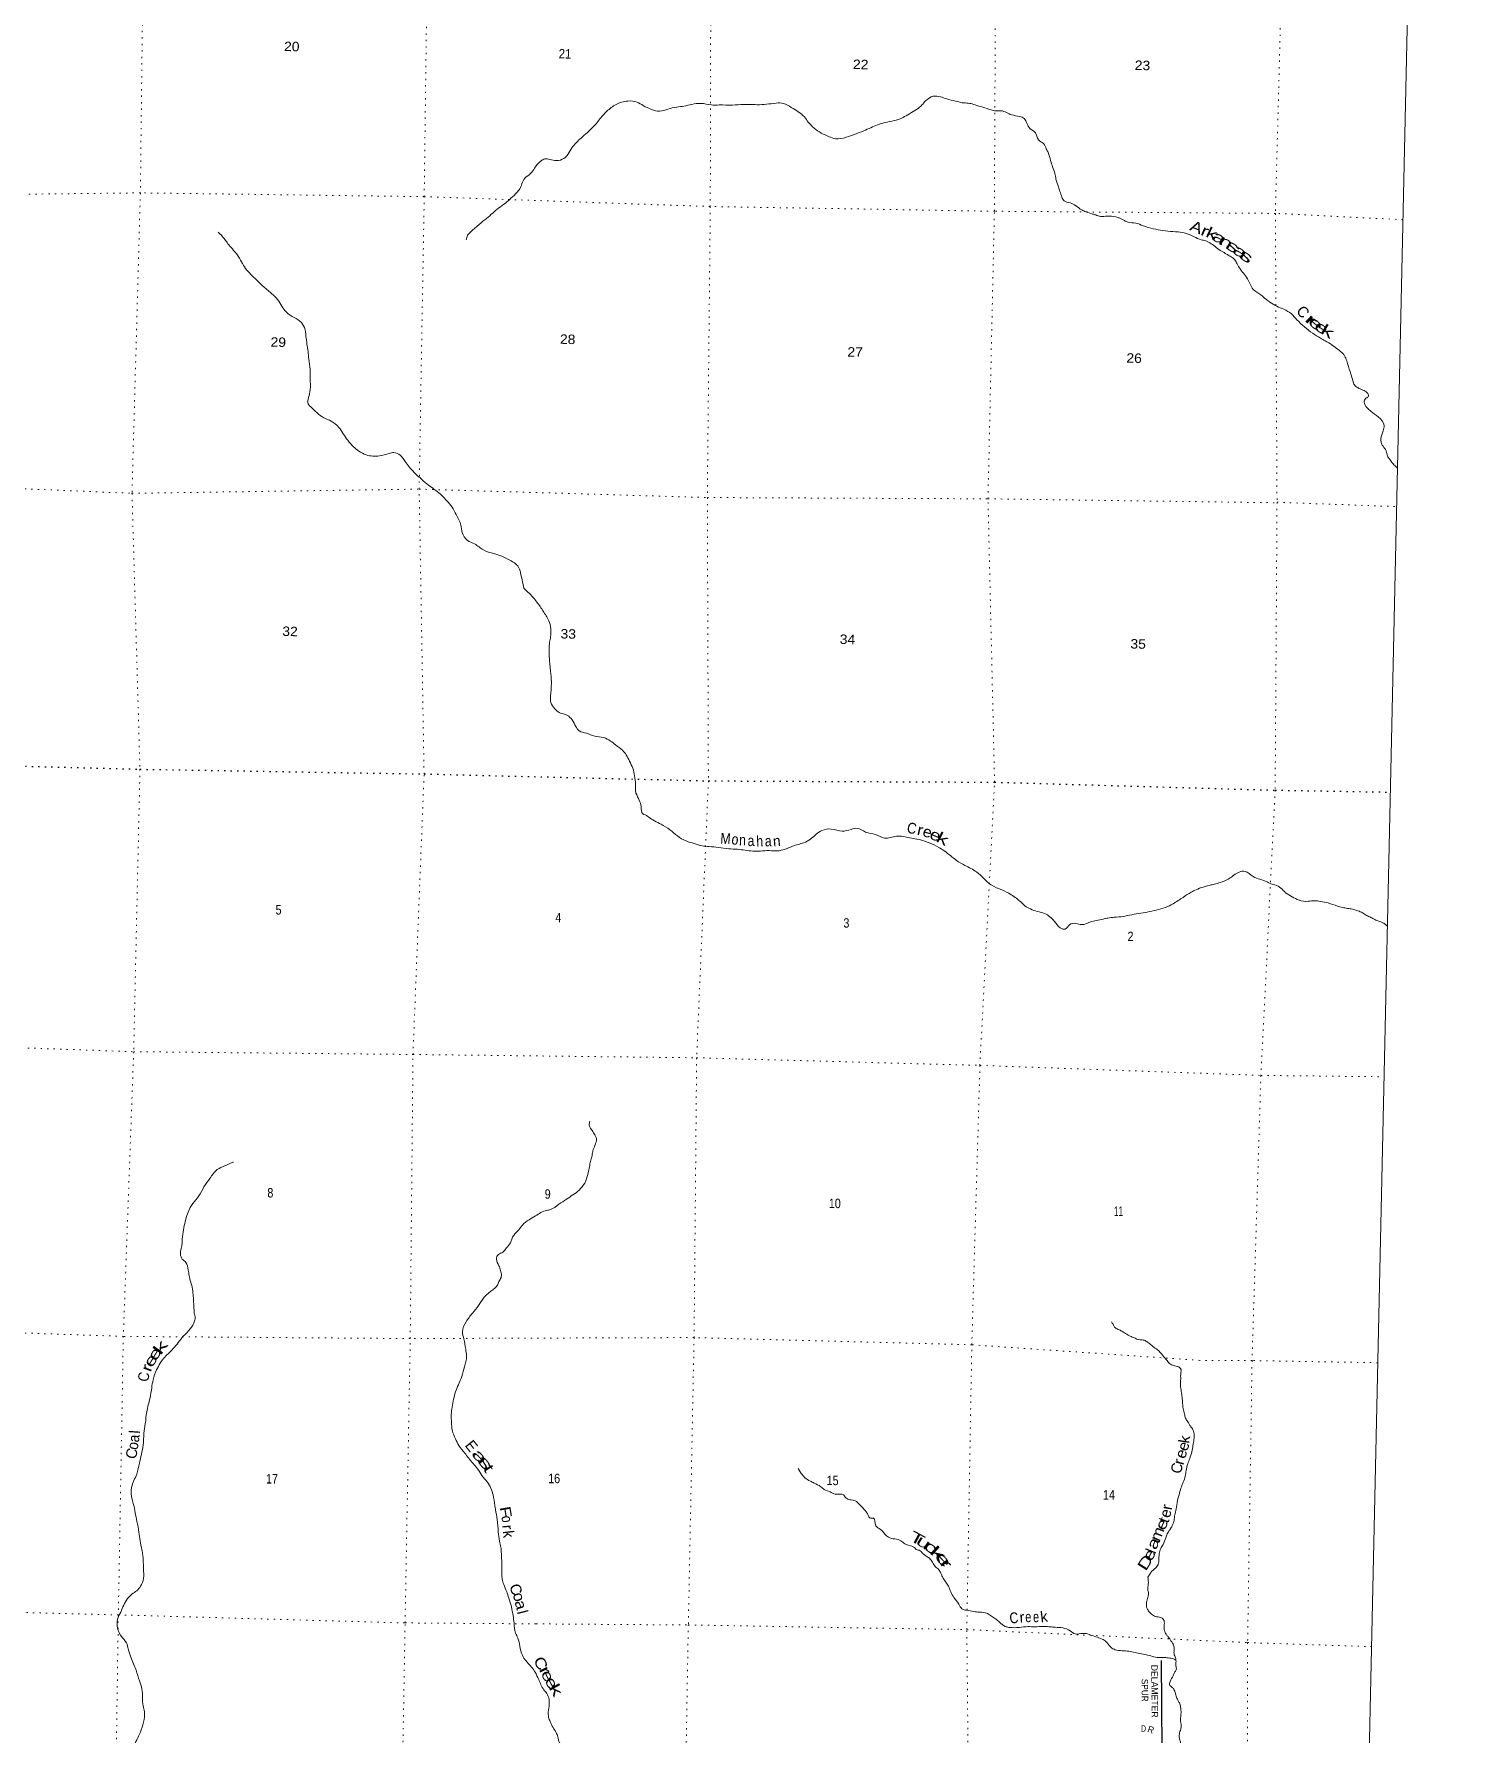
# Model space of a CAD drawing. Header units: feet. Extents: x -762378 to -505285, y -497909 to -353855.
# Drawn here: x -532013 to -505285, y -451188 to -419702 of the extents above; entities that cross this region are included whole.
import ezdxf
from ezdxf.enums import TextEntityAlignment as Align

# ---------------------------------------------------------------- set-up
doc = ezdxf.new("R2010")
doc.units = ezdxf.units.FT
doc.header["$LTSCALE"] = 80
doc.linetypes.add('DOTTED', pattern=[1.5, 0.3, -1.2])
for name, color, linetype in [('27', 7, 'Continuous'), ('30', 7, 'Continuous'), ('41', 7, 'Continuous')]:
    doc.layers.add(name, color=color, linetype=linetype)
for name, color, linetype, lineweight in [('29', 7, 'Continuous', 25), ('39', 7, 'Continuous', 13), ('4', 7, 'Continuous', 13), ('6', 7, 'DOTTED', 25), ('7', 7, 'DOTTED', 13)]:
    doc.layers.add(name, color=color, linetype=linetype, lineweight=lineweight)

msp = doc.modelspace()

# ---------------------------------------------------------------- linework, layer by layer
at = {"layer": '29'}
msp.add_line((-511117.65, -451469.52), (-511130.59, -449826.47), dxfattribs=at)
at = {"layer": '39'}
for points in [[(-524008.99, -423515.63), (-523980.64, -423430.06), (-523881.76, -423330.28), (-523801.71, -423260.12), (-523662.23, -423141.33), (-523543.32, -423042.07), (-523434.58, -422948.57), (-523307.77, -422853.53), (-523207.36, -422771.86), (-523094.19, -422662.41), (-523028.05, -422587.87), (-522985.68, -422502.67), (-522940.77, -422397.46), (-522840.15, -422307.76), (-522755.34, -422209.61), (-522696.89, -422122.82), (-522624.91, -422054.46), (-522553.68, -422014.17), (-522457.81, -422026.71), (-522334.12, -422048.02), (-522196.69, -422005.45), (-522122.54, -421931.12), (-522051.21, -421812.55), (-521976.63, -421722.17), (-521820.38, -421575.71), (-521618.87, -421386.28), (-521479.89, -421211.28), (-521401.63, -421133.04), (-521231.89, -421007.01), (-521013.75, -420944.47), (-520843.89, -420962.97), (-520727.39, -421028.25), (-520574.95, -421098.48), (-520425.54, -421132.5), (-520272.19, -421094.37), (-520106.83, -421056.54), (-519974.05, -421037.94), (-519826.87, -421005.66), (-519664.05, -420987.85), (-519466.36, -421015.1), (-519322.1, -421016.87), (-519075.59, -421017.31), (-518866.91, -421008.72), (-518778.68, -421007.02), (-518616.45, -421011.27), (-518447.89, -421003.64), (-518264.93, -420982.33), (-518128.79, -420987.91), (-517986.47, -421061.89), (-517858.33, -421141.52), (-517744.69, -421238.84), (-517671.06, -421333.1), (-517561.92, -421448.36), (-517431.99, -421536.07), (-517285.5, -421604.14), (-517170.25, -421641.28), (-516967.1, -421614.49), (-516817.38, -421562.2), (-516641.2, -421494.56), (-516387.72, -421384.77), (-516292.72, -421355.14), (-516123.3, -421315.42), (-515967.84, -421273.32), (-515860.13, -421217.93), (-515729.74, -421139.05), (-515609.36, -421059.9), (-515551.61, -420999.19), (-515479.47, -420924.8), (-515361.36, -420855.63), (-515223.33, -420865.27), (-515108.13, -420904.42), (-514946.87, -420944.77), (-514819.39, -420974.21), (-514709.39, -420983.11), (-514611.79, -421005.74), (-514482.63, -421047.26), (-514313.62, -421097.85), (-514184.08, -421125.33), (-514101.86, -421123.47), (-513998.57, -421158.29), (-513907.47, -421198.81), (-513759.95, -421228.77), (-513672.85, -421269.19), (-513617.3, -421364.99), (-513567.54, -421452.6), (-513465.44, -421531.55), (-513406.8, -421661.55), (-513316.44, -421730.16), (-513263, -421829.91), (-513228.73, -421897.05), (-513182.59, -422044.79), (-513145.65, -422162.18), (-513104.93, -422287.7), (-513083.59, -422388.62), (-513039.39, -422534.3), (-513009.56, -422617.38), (-512976.41, -422726.64)], [(-512976.41, -422726.64), (-512934.02, -422789.98), (-512816.87, -422831.18), (-512714.07, -422884.06), (-512605.91, -422961.16), (-512530.66, -422995.24), (-512405.5, -423036.66), (-512347.85, -423054.23), (-512256.42, -423082.72), (-512139.99, -423075.73), (-511974.02, -423090.11), (-511912.42, -423109.79), (-511817.52, -423158.44), (-511748.17, -423188.36), (-511604.34, -423206.18), (-511469.33, -423253.87), (-511369.95, -423284.58), (-511190.77, -423329.41), (-511013.05, -423354.14), (-510823.05, -423369.15), (-510671.48, -423397.21), (-510522.77, -423457.31), (-510393.99, -423512.87), (-510306.35, -423533.23), (-510211.55, -423585.89), (-510014.88, -423725.53), (-509926.1, -423778.04), (-509857.07, -423819.99), (-509784.26, -423870.07), (-509738.02, -423939.53), (-509692.27, -424027.04), (-509535.48, -424233.88), (-509430.54, -424431.33), (-509290.92, -424531.34), (-509187.09, -424620.37), (-509120.23, -424668.29), (-508995.99, -424743.8), (-508861.25, -424801.53), (-508723.26, -424887.44), (-508619.91, -424994.52), (-508483.15, -425126.57), (-508328, -425245.05), (-508186.11, -425335.08), (-508097.27, -425385.58), (-507969.08, -425463.2), (-507857.12, -425548.43), (-507770.88, -425620.95), (-507681.7, -425807.95), (-507620.83, -426004.25), (-507584, -426125.65), (-507554.01, -426202.71), (-507495.21, -426252.43), (-507398.2, -426297.12), (-507321.38, -426347.31), (-507296.96, -426408.16), (-507342.16, -426449.13), (-507376.09, -426518.5), (-507320.86, -426626.33), (-507246.47, -426692.51), (-507114.92, -426794.31), (-507002.9, -426951.81), (-507023.56, -427049.62), (-507063.82, -427205.13), (-507040.74, -427316.14), (-506978.86, -427400.06), (-506951.45, -427499.13), (-506913.17, -427566.37), (-506839.65, -427664.65), (-506777.12, -427724.49), (-506758.87, -427744.23)], [(-528600.88, -423371.3), (-528524.82, -423449.57), (-528404.73, -423605.26), (-528315.35, -423709.98), (-528209.01, -423855.28), (-528134.4, -423987.7), (-527945.83, -424205.41), (-527836.42, -424310.65), (-527677.91, -424453.3), (-527529.19, -424587.67), (-527438.39, -424714.5), (-527367.2, -424824.75), (-527233.8, -424932.62), (-527087.85, -425020.75), (-527002.85, -425139.4), (-526975.17, -425302.71), (-526956.96, -425445.71), (-526936.53, -425580.73), (-526924.33, -425723.56), (-526899.3, -425910.9), (-526895.37, -426137.82), (-526902.59, -426332.34), (-526936.35, -426469.95), (-526932.6, -426554.36), (-526889.83, -426603.65), (-526774.57, -426715.06), (-526644.81, -426808.79), (-526508.28, -426874.59), (-526367.04, -426988.69), (-526284.04, -427107.28), (-526201.09, -427227.88), (-526096.06, -427347.06), (-525996.01, -427427.96), (-525861.6, -427497.72), (-525739.91, -427518.97), (-525615.57, -427516.21), (-525436.02, -427472.73), (-525345.36, -427455.03), (-525230.38, -427502.2), (-525137.42, -427623.07), (-525065.79, -427717.28), (-524868.78, -427919.15), (-524735.6, -428035.04), (-524625.54, -428116.21), (-524572.48, -428155.74), (-524456.79, -428251.1), (-524369.14, -428345.73), (-524268.12, -428464.8), (-524191.66, -428603.3), (-524106.71, -428798.22), (-524080.38, -428937.41), (-523982, -429080.49), (-523853.49, -429146.08), (-523688.15, -429258.81), (-523493.49, -429324.12), (-523346.52, -429374.14), (-523148.82, -429475.66), (-523031.55, -429587.13), (-522994.83, -429712.54), (-522964.34, -429845.82), (-522937.42, -429962.95), (-522865.25, -430037.1), (-522765.8, -430140.06), (-522638.03, -430308.01), (-522528.33, -430477.48), (-522476.68, -430569.16), (-522440.55, -430716.64), (-522444.59, -430867.08), (-522463.36, -430968.96), (-522470.87, -431099.23), (-522467.54, -431273.95), (-522456.48, -431384.64), (-522444.01, -431517.45), (-522434.53, -431612.04), (-522430.93, -431776.73), (-522435.25, -431862.93), (-522446.22, -431973.04), (-522439.12, -432081.62), (-522368.13, -432199.9), (-522283.84, -432270.36), (-522132.92, -432322.48), (-522046.94, -432405.03), (-521976.02, -432525.31), (-521916.08, -432607.17), (-521781.02, -432652.86), (-521628.2, -432709.05), (-521464.5, -432733.41), (-521335.93, -432797), (-521241.57, -432865.71), (-521114.08, -432969.41), (-521044.19, -433053.54), (-520981.21, -433171.61), (-520922.57, -433301.61), (-520888.29, -433443.02), (-520870.35, -433596.04), (-520874.94, -433692.27), (-520864.75, -433760.78)], [(-520864.75, -433760.78), (-520802.21, -433894.9), (-520765.17, -434008.28), (-520734.83, -434147.57), (-520715.02, -434156.12), (-520624.18, -434206.67), (-520521.81, -434275.59), (-520399.2, -434337.02), (-520235.6, -434439.66), (-520094.35, -434553.76), (-519934.55, -434648.27), (-519783.51, -434696.38), (-519638.33, -434738.32), (-519504.41, -434751.87), (-519334.43, -434766.35), (-519144.24, -434792), (-518980.63, -434801.71), (-518697.98, -434835.34), (-518558.62, -434834.84), (-518398.07, -434827), (-518213.7, -434827.82), (-518064.25, -434785.56), (-517861.86, -434712.58), (-517752.8, -434681.31), (-517632.74, -434614.2), (-517524.06, -434522.71), (-517418.03, -434455.23), (-517244.92, -434427.65), (-517045.5, -434464.98), (-516880.35, -434435.19), (-516763.54, -434414.16), (-516609.04, -434482.44), (-516425.91, -434529.38), (-516259.34, -434595.97), (-516039.89, -434559.57), (-515853.95, -434576.48), (-515594.82, -434629.43), (-515429.93, -434683.93), (-515253.78, -434766.83), (-515155.25, -434829.63), (-514923.54, -435008.32), (-514769.69, -435100.67), (-514554.5, -435222.72), (-514423.33, -435338.57), (-514274.5, -435468.92), (-514086.33, -435552.13), (-513916.4, -435642.9), (-513817.98, -435709.71), (-513737.64, -435778.05), (-513661.42, -435850.3), (-513558.72, -435907.19), (-513429.72, -435954.72), (-513294.39, -435990.38), (-513195.91, -436055.19), (-513109.94, -436137.73), (-513004.97, -436258.91), (-512913.32, -436279.37), (-512833, -436199.18), (-512714.13, -436176.2), (-512610.47, -436196.98), (-512444.78, -436147.12), (-512333.82, -436119.92), (-512210.94, -436097.04), (-512122.17, -436075.28), (-512003.57, -436062.32), (-511840.75, -436044.51), (-511721.88, -436021.53), (-511548.72, -435991.94), (-511393.64, -435963.88), (-511226.33, -435928.12), (-511054.63, -435878.42), (-510914.49, -435809.83), (-510730.95, -435692.19), (-510580.05, -435595.78), (-510488.68, -435552), (-510357.04, -435501.25), (-510209.7, -435462.96), (-510122.99, -435443.15), (-510007.75, -435406.02), (-509859.5, -435333.63), (-509763.48, -435265.89), (-509661.88, -435214.35), (-509581.66, -435212.44), (-509433.82, -435304.63), (-509174.03, -435407.78), (-509130.56, -435431), (-509031.11, -435459.7), (-508916.56, -435522.92), (-508830.65, -435607.47), (-508708.41, -435682.93), (-508581.79, -435744.46), (-508409.97, -435765.01), (-508297.44, -435753.91), (-508185.6, -435768.88), (-508040.04, -435796.78), (-507871.19, -435853.39), (-507777.65, -435877.92)], [(-507777.65, -435877.92), (-507684, -435898.44), (-507592.14, -435910.88), (-507512.67, -435937.05), (-507427.3, -435967.39), (-507348.43, -436015.62), (-507273.29, -436053.72), (-507192.2, -436093.98), (-507123.01, -436129.91), (-507051.5, -436153.87), (-507013.88, -436170.91), (-506984.37, -436191.76), (-506960.93, -436214.45), (-506945.19, -436227.33)], [(-521808.25, -440984.33), (-521753.82, -440823.16), (-521728.83, -440713.42), (-521719.25, -440655.46), (-521696.59, -440557.7), (-521674.41, -440477.99), (-521671.65, -440449.96), (-521653.31, -440364.12), (-521612.4, -440258.81), (-521593.74, -440160.94), (-521639.44, -440071.43), (-521689.41, -439991.83), (-521729.32, -439910.5), (-521715.42, -439840.61)], [(-530169.5, -451441.51), (-530163.55, -451420.12), (-530110.14, -451297.07), (-530042.18, -451154.32), (-529985.15, -450971.15), (-529967.85, -450774.89), (-529993.04, -450667.84), (-530003.02, -450517.04), (-530012.73, -450356.2), (-530058.71, -450202.44), (-530121.64, -450008.1), (-530217.38, -449766.73), (-530267.36, -449612.86), (-530302.35, -449497.53), (-530393.52, -449384.75), (-530463.43, -449226.35), (-530465.02, -449061.71), (-530407.39, -448930.74), (-530349.76, -448799.77), (-530278.43, -448681.2), (-530198, -448596.99), (-530110.16, -448535.06), (-530039.75, -448450.59), (-529983.74, -448305.53), (-529984.96, -448126.85), (-529996.31, -447877.65), (-530015.54, -447772.77), (-530045.17, -447607.4), (-530069.01, -447450.21), (-530105.79, -447252.53), (-530139.43, -447087.05), (-530167.55, -446939.79), (-530193.11, -446846.78), (-530205.05, -446619.65), (-530110.25, -446373.23), (-530060.8, -446173.8), (-529991.67, -445838.39), (-529975.62, -445613.99), (-529950.97, -445442.01), (-529925.01, -445221.89), (-529863.99, -444964.55), (-529832.95, -444778.69), (-529806.82, -444626.82), (-529741.73, -444441.85), (-529589.11, -444206.98), (-529432.59, -444050.5), (-529248.09, -443822.49), (-529118.14, -443685.38), (-529037.99, -443536.93), (-529026.15, -443469), (-529040.66, -443412.41), (-529048.52, -443331.92), (-529055.47, -443217.32), (-529060.57, -443108.79), (-529068.11, -443016.26), (-529092.54, -442881.14), (-529125.36, -442759.84), (-529137.88, -442703.31), (-529155, -442594.47), (-529199.35, -442454.8), (-529265.78, -442390.84), (-529301.46, -442301.58), (-529269.77, -442091.65), (-529268.64, -442049.53), (-529262.53, -441971.4), (-529201.9, -441653.84), (-529158.23, -441520.49), (-529069.81, -441362.23), (-528959.83, -441222.59), (-528865.07, -441052.45), (-528754.67, -440896.76), (-528620.07, -440735.69), (-528473.76, -440661.24), (-528370.32, -440615.77), (-528315.66, -440595.13)], [(-521894.5, -451887.57), (-521926.78, -451820.48), (-521976.53, -451732.87), (-522041.99, -451632.8), (-522082.55, -451575.53), (-522155.8, -451467.23), (-522216.7, -451421.47), (-522278.96, -451351.6), (-522312, -451238.32), (-522341.89, -451157.25), (-522399.61, -451067.42), (-522452.78, -450957.63), (-522480.67, -450876.61), (-522488.15, -450782.08), (-522470.15, -450634.01), (-522473.9, -450549.61), (-522513.05, -450440.19), (-522569.25, -450368.46), (-522622.9, -450276.73), (-522664.38, -450179.29), (-522732.88, -450043.01), (-522796.49, -449949.01), (-522905.53, -449829.74), (-522964.98, -449729.82), (-523014.59, -449561.92), (-523050.66, -449412.44), (-523092.25, -449319.01), (-523121.29, -449131.58), (-523139.76, -448998.61), (-523171.4, -448833.19), (-523219.17, -448671.36), (-523258.05, -448551.91), (-523312.58, -448418), (-523339.93, -448316.92), (-523346.4, -448110), (-523348.75, -447973.45), (-523358.51, -447814.62), (-523364.26, -447730.16), (-523391.34, -447619.05), (-523412.75, -447445.87), (-523434.6, -447214.46), (-523463.85, -447035.05), (-523477.72, -446954.39), (-523510.61, -446760.83), (-523551.33, -446635.31), (-523622.31, -446517.03), (-523717.44, -446402.14), (-523796.27, -446277.63), (-523879.75, -446177.09), (-523967.19, -446074.43), (-524032.97, -445986.4), (-524143.42, -445845), (-524206.18, -445718.91), (-524264.39, -445572.86), (-524280.22, -445415.88), (-524284.35, -445271.25), (-524268.72, -445137.17), (-524240.6, -444985.35), (-524204.95, -444851.8), (-524153.38, -444722.68), (-524086.98, -444563.84), (-524038.18, -444388.47), (-524000.75, -444188.73), (-524017.28, -444057.82), (-524052.27, -443868.22), (-524076.81, -443737.11), (-524009.72, -443552.19), (-523891.25, -443394.71), (-523779.16, -443251.11), (-523689.43, -443118.98), (-523619.29, -443044.54), (-523565.98, -442999.76), (-523500.54, -442951.3), (-523432.45, -442878.81), (-523400.47, -442807.39), (-523362.32, -442730.1), (-523355.4, -442696.16), (-523372.95, -442603.37), (-523402.68, -442516.27), (-523447.46, -442392.66), (-523411.15, -442309.3), (-523327.69, -442261.31), (-523265.66, -442190.67), (-523188.81, -442090.31), (-523162.95, -442022.74), (-523127.02, -441953.43), (-523034.03, -441849.48), (-522965.57, -441762.95), (-522842.65, -441663.8), (-522726.5, -441592.57), (-522515.29, -441489.71), (-522448.77, -441475.39), (-522289.8, -441377.19), (-522149.02, -441284.52), (-522032.6, -441203.27), (-521918.07, -441117.95), (-521808.25, -440984.33)], [(-510747.01, -444951.31), (-510762.19, -444844.52), (-510777.03, -444725.71), (-510774.02, -444613.38), (-510771.11, -444505.06), (-510767.33, -444438.92), (-510790.45, -444404.19), (-510883.67, -444367.63), (-510965.03, -444337.4), (-511027.35, -444269.52), (-511105.04, -444177.16), (-511204.38, -444070.18), (-511286.99, -444011.82), (-511316.39, -443986.96), (-511387.04, -443930.91), (-511450.22, -443895.13), (-511524.21, -443889.18), (-511649.32, -443845.76), (-511692.89, -443826.55), (-511797.54, -443767.61), (-511862.66, -443729.77), (-511931.85, -443693.84), (-511996.92, -443654), (-512027.51, -443599), (-512056.42, -443556.09)], [(-510652.89, -452121.73), (-510682.45, -452102.9), (-510723.75, -452073.71), (-510766.79, -452034.45), (-510820.56, -451946.73), (-510838.7, -451876), (-510849.32, -451823.53), (-510863.3, -451746.89), (-510841.33, -451675.2), (-510802.58, -451575.85), (-510785.76, -451471.91), (-510780.05, -451333.56), (-510798.3, -451266.84), (-510798.25, -451190.57), (-510773.75, -451098.88), (-510765.85, -451028.83), (-510777.24, -450930.17), (-510770.91, -450844.03), (-510768.22, -450743.73), (-510774.67, -450685.35), (-510798.72, -450610.46), (-510825.52, -450563.59), (-510842.57, -450527.01), (-510870.41, -450443.98), (-510885.09, -450393.42), (-510902.2, -450358.84), (-510943.13, -450315.62), (-510972.41, -450286.75), (-510970.53, -450216.55), (-510913.54, -450109.65), (-510887.84, -450048.09), (-510856.51, -450000.74), (-510862.53, -449926.31), (-510860.21, -449840.06), (-510870.5, -449775.56), (-510896.55, -449700.61), (-510893.91, -449602.32), (-510915.9, -449525.47), (-510967.72, -449439.81), (-511010.27, -449382.49), (-511045.19, -449339.42), (-511075.52, -449274.39), (-511081.16, -449185.93), (-511082.52, -449087.53), (-511166.92, -449021.09), (-511219, -449019.73), (-511296.09, -448979.57), (-511354.83, -448927.85), (-511397.17, -448862.51), (-511409.84, -448812), (-511399.62, -448729.97), (-511374.95, -448632.26), (-511369.44, -448576.2), (-511383.84, -448515.6), (-511382.55, -448467.46), (-511375.3, -448421.48), (-511373.58, -448357.3), (-511379.76, -448288.89), (-511379.65, -448284.87), (-511358.5, -448243.28), (-511312.71, -448180.24), (-511267.46, -448137.27), (-511218.05, -448088.38), (-511179.57, -447999.06), (-511177.69, -447928.85), (-511169.47, -447846.77), (-511142.96, -447755.13), (-511100.75, -447675.95), (-511051.35, -447552.79), (-511021.37, -447481.31), (-510971.15, -447402.34), (-510929.1, -447329.17), (-510896.31, -447227.66), (-510883.71, -447131.64), (-510860.67, -447019.83), (-510832.48, -446866.01), (-510794.61, -446724.49), (-510761.45, -446608.93), (-510725.08, -446523.57), (-510690.08, -446414.09), (-510673.2, -446308.15), (-510641.77, -446182.51), (-510607.09, -446085.06), (-510567.7, -445961.65), (-510546.44, -445841.77), (-510529.57, -445735.82), (-510526.6, -445625.5), (-510543.02, -445564.85), (-510577.5, -445505.74), (-510593.04, -445487.27), (-510623.8, -445438.29), (-510640.96, -445405.72), (-510683.3, -445340.38), (-510703.29, -445263.58), (-510730.58, -445160.49), (-510738.07, -445065.96), (-510747.01, -444951.31)], [(-510861.83, -449821.7), (-510909.15, -449796.63), (-511002.85, -449778.11), (-511100.89, -449771.53), (-511242.98, -449763.8), (-511354.44, -449734.78), (-511499.84, -449700.87), (-511619.42, -449675.66), (-511737.16, -449656.51), (-511857.11, -449645.34), (-511986.92, -449627.89), (-512065.85, -449581.67), (-512155.29, -449478.96), (-512230.11, -449428.83), (-512345.25, -449387.67), (-512468.35, -449344.31), (-512588.09, -449325.11), (-512728.61, -449333.48), (-512821.29, -449276.85), (-512958.14, -449223.09), (-513096.12, -449211.44), (-513186.09, -449203.07), (-513310.16, -449195.8), (-513478.67, -449201.43), (-513606.9, -449200.08), (-513759.6, -449214.14), (-513957.99, -449212.96), (-514025.66, -449195.13), (-514131.77, -449116.08), (-514202.31, -449056.02), (-514279.18, -449007.84), (-514354, -448957.7), (-514501.62, -448931.76), (-514609.5, -448918.9), (-514733.14, -448895.59), (-514824.63, -448869.1), (-514882.5, -448785.29), (-514973.41, -448662.47), (-515032.69, -448556.54), (-515075.91, -448449.03), (-515172.17, -448301.98), (-515217.76, -448208.45), (-515252.2, -448147.33), (-515322.69, -448085.27), (-515370.71, -448007.74), (-515428.81, -447931.95), (-515544.82, -447848.62), (-515619.26, -447784.44), (-515657.15, -447777.43), (-515714, -447729.77), (-515882.62, -447665.14), (-515955.27, -447609.04), (-516186.04, -447544.79), (-516252.63, -447486.84), (-516332.43, -447398.44), (-516420.79, -447329.88), (-516465.19, -447192.22), (-516517.27, -447190.86), (-516567.56, -447123.3), (-516604.06, -447064.14), (-516625.44, -447039.49), (-516683.86, -446975.73), (-516848.97, -446854.99), (-516900.94, -446849.61), (-516976.13, -446813.52), (-517020.75, -446758.16), (-517174.75, -446746.09), (-517267.81, -446703.51), (-517376.89, -446660.51), (-517437.63, -446608.74), (-517564.09, -446541.19), (-517633.27, -446505.26), (-517739.65, -446436.23), (-517780.47, -446389), (-517859.52, -446272.51)]]:
    msp.add_spline(points, degree=3, dxfattribs=at)
at = {"layer": '4'}
msp.add_lwpolyline([(-757851.71, -353854.74), (-726285.32, -354875.48), (-694717.56, -355852.8), (-663148.48, -356786.69), (-631578.15, -357677.16), (-600006.62, -358524.19), (-568433.95, -359327.81), (-536860.21, -360087.99), (-505285.47, -360804.75), (-508303.39, -497908.54), (-540066.74, -497187.5), (-571829.06, -496422.78), (-603590.3, -495614.36), (-635350.39, -494762.27)], dxfattribs=at)
at = {"layer": '6'}
msp.add_lwpolyline([(-538568.88, -433144.54), (-535291.91, -433182.25), (-530050.45, -433319.51), (-524787.61, -433407.14), (-519521.85, -433535), (-514221.24, -433559.4), (-509024.16, -433707.53), (-506890.98, -433743.23)], dxfattribs=at)
at = {"layer": '7'}
msp.add_line((-508989.25, -428375.13), (-506774.59, -428455.14), dxfattribs=at)
for points in [[(-525187.04, -451820.84), (-525139.56, -449130.91), (-525044.28, -443864.32), (-524993.22, -438602.6), (-524787.61, -433407.14), (-524878.49, -428131.67), (-524785.18, -422714.48), (-524717.24, -417421.08), (-524627.75, -412146.31), (-524608.11, -406785.4), (-524581.54, -406110.52)], [(-519233.16, -406231.88), (-519219.46, -406964.66), (-519354.62, -412298.45), (-519474.91, -417600.51), (-519486.82, -422897.39), (-519541.32, -428287.49), (-519521.85, -433535), (-519739.7, -438663.9), (-519786.6, -443845.44), (-519893.19, -449159.91), (-519943.19, -451939.74)], [(-514707.94, -452057.25), (-514734.77, -449254.85), (-514643.28, -443980.13), (-514492.34, -438805.32), (-514221.24, -433559.4), (-514342.91, -428311.21), (-514224.7, -422985.05), (-514199.4, -417738.66), (-514027.7, -412387.76), (-513941.18, -407149.04), (-513942.92, -406350.7)], [(-508577.4, -406471.87), (-508570.47, -407175.27), (-508747.92, -412441.72), (-508881.62, -417795.62), (-509020, -423024.95), (-508989.25, -428375.13), (-509024.16, -433707.53), (-509288.22, -438989.78)], [(-529765.64, -406806.91), (-529903.57, -412168.73), (-529980.88, -417363.53), (-530042.49, -422645.05), (-530197.87, -428209.15), (-530050.45, -433319.51), (-530166.84, -438551.42), (-530358.48, -443823.52), (-530450.85, -448981.79), (-530491.62, -451699.34)], [(-506657.62, -423141.11), (-509020, -423024.95), (-514217.98, -422985.18), (-519486.82, -422897.39), (-524785.18, -422714.48), (-530042.49, -422645.05), (-535235.1, -422703.78), (-538323.93, -422670.99)], [(-538445.23, -427857.61), (-535180.87, -428000.38), (-530197.87, -428209.15), (-524878.49, -428131.67), (-519541.32, -428287.49), (-514342.91, -428311.21), (-508989.49, -428384.13)], [(-538689.56, -438304.08), (-535367.04, -438370.11), (-530166.84, -438551.42), (-524993.22, -438602.6), (-519739.7, -438663.9), (-514492.34, -438805.32), (-509288.22, -438989.78), (-507007.04, -439015.93)], [(-509288.22, -438989.78), (-509452.08, -444272.64), (-509534.16, -449495.41), (-509539.84, -452172.1)], [(-507123.61, -444311.52), (-509452.08, -444272.64), (-510420, -444267.36), (-514643.28, -443980.13), (-519786.6, -443845.44), (-525044.28, -443864.32), (-530358.48, -443823.52), (-535460.66, -443649.76), (-538810.42, -443472.03)], [(-538931.3, -448640.26), (-535631.32, -448850.14), (-530450.85, -448981.79), (-525139.56, -449130.91), (-522709.9, -449148.51)], [(-522709.9, -449148.51), (-519893.43, -449168.91), (-514734.77, -449254.85), (-509534.16, -449495.41), (-507239.37, -449569.84)]]:
    msp.add_lwpolyline(points, dxfattribs=at)

# ---------------------------------------------------------------- texts
at = {"layer": '27', "width": 0.65}
msp.add_text('D', height=120, rotation=358.438, dxfattribs=at).set_placement((-511510.77, -451144.59))
at = {"layer": '27'}
msp.add_text('R', height=120, rotation=340.12, dxfattribs=at).set_placement((-511399.92, -451144.23))
at = {"layer": '30'}
msp.add_text('DELAMETER', height=120, rotation=270.451, dxfattribs=at).set_placement((-511319.14, -449905.62))
at = {"layer": '30', "width": 0.95}
msp.add_text('SPUR', height=120, rotation=270.451, dxfattribs=at).set_placement((-511498.32, -450167.2))
at = {"layer": '41'}
for s, rotation, width, p in [('A', 337.258, 1.25, (-510519.12, -423372.1)), ('r', 336.702, 1.45, (-510361.11, -423438.98)), ('k', 334.784, 1.5, (-510236.82, -423488.34)), ('a', 330.934, 1.55, (-510111.07, -423559.07)), ('n', 328.317, 1.65, (-509984.77, -423640.89)), ('s', 329.412, 1.75, (-509858.51, -423720.73)), ('a', 324.291, 1.75, (-509727.04, -423814.62)), ('s', 325.139, 1.9, (-509615.97, -423896.23)), ('r', 316.651, 2.2, (-508422.04, -425067.11)), ('e', 320.584, 1.8, (-508331.13, -425139.53)), ('e', 324.681, 1.65, (-508219.76, -425220.63)), ('k', 328.503, 1.75, (-508104.89, -425292.56)), ('M', 356.34, 0.85, (-519210.35, -434702.09)), ('C', 349.773, 0.9, (-515771.29, -434510.11)), ('r', 347.128, 1.15, (-515619.36, -434540.58)), ('e', 343.425, 1.1, (-515491.8, -434575.28)), ('e', 336.748, 1.3, (-515354.63, -434630.78)), ('k', 332.846, 1.6, (-515227.6, -434695.07)), ('o', 352.75, 0.85, (-519039.43, -434716.01)), ('n', 357.68, 0.85, (-518893.04, -434729.43)), ('a', 1.998, 0.85, (-518730.07, -434742.85)), ('h', 2.706, 0.85, (-518566.88, -434750.1)), ('a', 2.649, 0.85, (-518409.73, -434747.27)), ('n', 4.842, 0.95, (-518247.61, -434746.31)), ('k', 53.877, 1.9, (-529593.92, -444083.28)), ('e', 57.735, 1.55, (-529770.42, -444322.09)), ('e', 58.017, 1.55, (-529696.43, -444198.09)), ('C', 80.136, 0.9, (-529883.98, -444589.55)), ('r', 69.952, 1.35, (-529831.39, -444438.94)), ('a', 310.144, 1.95, (-523830.35, -446112.58)), ('s', 309.989, 2.1, (-523734.85, -446225.36)), ('t', 303.177, 1.5, (-523671.24, -446322.67)), ('F', 279.604, 1.3, (-523372.97, -447092.63)), ('o', 275.984, 0.85, (-523350, -447217.29)), ('C', 288.388, 1.05, (-523180.62, -448540)), ('o', 287.171, 1.1, (-523125.59, -448677.09)), ('a', 285.366, 1.15, (-523091.19, -448821.33)), ('C', 5.442, 0.85, (-513854.13, -449135.64)), ('e', 1.274, 0.75, (-513594.52, -449117.68)), ('e', 1.471, 0.75, (-513450.8, -449117.32)), ('C', 297.172, 1.25, (-522713.98, -449924.01)), ('r', 297.713, 1.6, (-522633.4, -450053.92)), ('e', 294.922, 1.35, (-522586.7, -450151.89)), ('e', 297.097, 1.4, (-522513.48, -450285.06)), ('k', 299.443, 1.65, (-522431.78, -450421.28))]:
    msp.add_text(s, height=200, rotation=rotation, dxfattribs=dict(at, width=width)).set_placement(p, align=Align.CENTER)
for s, rotation, p in [('C', 313.613, (-508581.35, -424917.61)), ('E', 308.379, (-523987.31, -445915.2)), ('r', 274.804, (-523335.19, -447366.08)), ('k', 276.547, (-523323.18, -447496.48)), ('l', 284.29, (-523061.57, -448955.07)), ('r', 4.656, (-513707, -449122.14)), ('k', 6.624, (-513295.6, -449113.25))]:
    msp.add_text(s, height=200, rotation=rotation, dxfattribs=at).set_placement(p, align=Align.CENTER)
for s, rotation, p in [('l', 86.077, (-530050.82, -445629.14)), ('C', 77.259, (-530128.67, -446108.85)), ('C', 76.683, (-510771.34, -446380.78)), ('l', 67.913, (-511243.58, -447864.27))]:
    msp.add_text(s, height=200, rotation=rotation, dxfattribs=at).set_placement(p)
for s, rotation, width, p in [('o', 79.255, 0.95, (-530098.33, -445935.18)), ('a', 84.759, 0.95, (-530069.96, -445792.07)), ('k', 81.277, 1.05, (-510617.96, -445815.19)), ('e', 74.828, 1.1, (-510649.55, -445961.81)), ('r', 76.142, 1.15, (-510725.62, -446218.53)), ('e', 73.504, 1.1, (-510694.47, -446103.23)), ('e', 75.948, 1.05, (-510977.57, -447199.28)), ('r', 79.434, 1.1, (-510943.74, -447051.5)), ('m', 67.834, 1.15, (-511166.37, -447638.08)), ('e', 65.877, 1.3, (-511074.11, -447432.71)), ('t', 70.356, 1.1, (-511006.98, -447296.12)), ('T', 331.477, 1.65, (-515821.2, -447589.49)), ('u', 327.096, 1.7, (-515695.47, -447653.09)), ('c', 324.603, 1.85, (-515556.76, -447738.96)), ('k', 318.14, 2.15, (-515443.7, -447824)), ('a', 66.302, 1.4, (-511234.32, -447791.06)), ('e', 314.044, 2, (-515347.43, -447913.08)), ('r', 307.276, 1.9, (-515245.83, -448020.97)), ('D', 57.504, 1.5, (-511423.44, -448184)), ('e', 62.876, 1.4, (-511317.97, -448008.25))]:
    msp.add_text(s, height=200, rotation=rotation, dxfattribs=dict(at, width=width)).set_placement(p)
at = {"layer": '7'}
for s, width, p in [('20', 1.1, (-527383.66, -420017.25)), ('21', 0.9, (-522296.47, -420152.48)), ('22', 1.1, (-516846.17, -420349.4)), ('23', 1.1, (-511626.71, -420366.31)), ('29', 1.1, (-527633.22, -425492.83)), ('28', 1.1, (-522273.7, -425439.33)), ('27', 1.1, (-516949.07, -425676.01)), ('26', 1.1, (-511781.91, -425788.5)), ('32', 1.1, (-527415.9, -430849.64)), ('33', 1.1, (-522262.2, -430896.28)), ('34', 1.1, (-517090.97, -430997.67)), ('35', 1.1, (-511706.94, -431082.4))]:
    msp.add_text(s, height=175, rotation=358.5, dxfattribs=dict(at, width=width)).set_placement(p)
for s, width, p in [('5', 0.85, (-527538.8, -436010.63)), ('4', 0.85, (-522357.64, -436154.34)), ('3', 0.85, (-517021.13, -436254.12)), ('2', 0.85, (-511759.13, -436502.8)), ('8', 0.85, (-527690.17, -441251.36)), ('9', 0.85, (-522553.17, -441274.39)), ('10', 0.85, (-517290.9, -441448.57)), ('11', 0.65, (-512009.7, -441591.77)), ('17', 0.85, (-527715.35, -446548.78)), ('16', 0.85, (-522489.17, -446542.45)), ('15', 0.85, (-517331.12, -446579.16)), ('14', 0.85, (-512213.22, -446845.78))]:
    msp.add_text(s, height=175, dxfattribs=dict(at, width=width)).set_placement(p)

doc.saveas('drawing.dxf')
